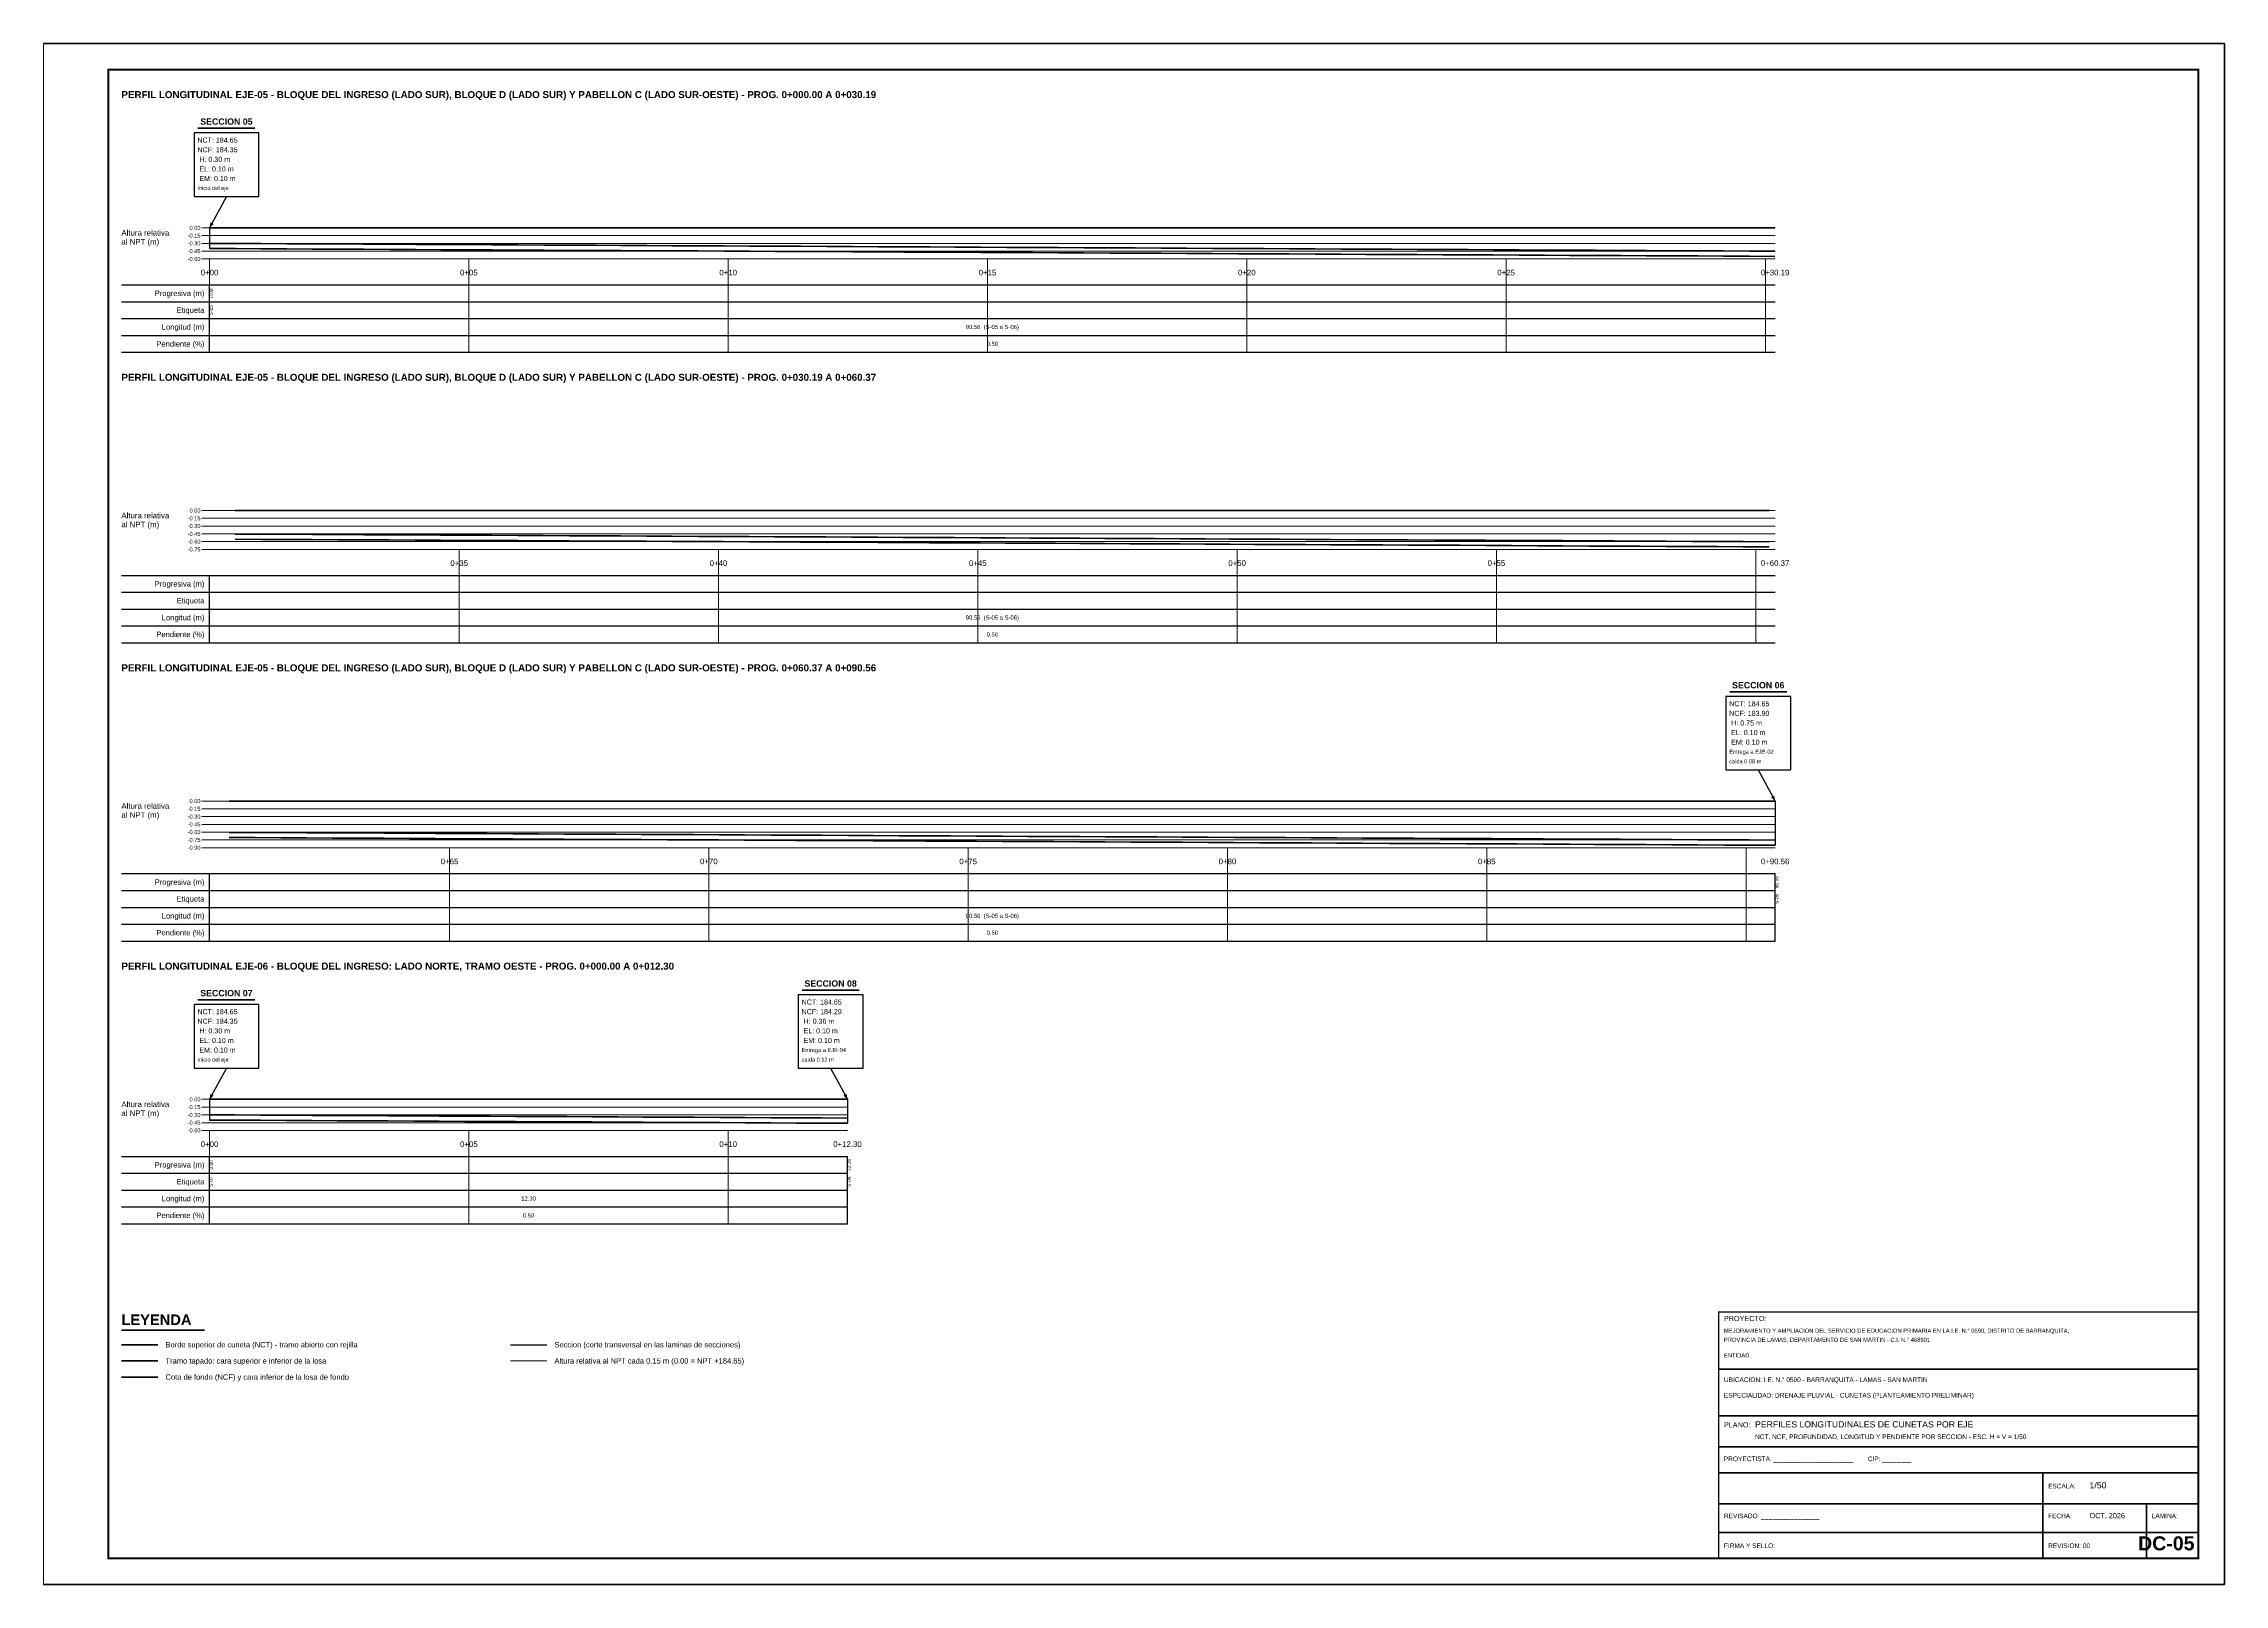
# Paper-space layout 'DC-05' of a CAD drawing. Header units: metres, sheet in millimetres. Extents: x 0 to 841, y 0 to 594.
# The model-space entities are those that its viewports show. They can reach past a viewport. Long polylines and large blocks are cut down to what shows.
import ezdxf
from ezdxf.enums import TextEntityAlignment as Align

# ---------------------------------------------------------------- set-up
doc = ezdxf.new("R2010")
doc.units = ezdxf.units.M
doc.header["$LTSCALE"] = 0.25
for name, color, linetype, lineweight in [('GRILLA', 9, 'CONTINUOUS', 13), ('MARCO', 7, 'CONTINUOUS', 50), ('PERF-FONDO', 6, 'CONTINUOUS', 35), ('PERF-NCT', 5, 'CONTINUOUS', 35), ('PERF-REF', 9, 'CONTINUOUS', 9), ('PERF-SECCION', 1, 'CONTINUOUS', 25), ('PERF-TAPA', 3, 'CONTINUOUS', 35), ('ROTULO', 7, 'CONTINUOUS', 35), ('TITULOS', 160, 'CONTINUOUS', 35)]:
    doc.layers.add(name, color=color, linetype=linetype, lineweight=lineweight)
for name, color, linetype in [('GUITARRA', 8, 'CONTINUOUS'), ('LEYENDA', 7, 'CONTINUOUS'), ('PERF-CAJA', 7, 'CONTINUOUS'), ('ROTULO-TEXTO', 7, 'CONTINUOUS'), ('TEXTOS', 7, 'CONTINUOUS')]:
    doc.layers.add(name, color=color, linetype=linetype)
doc.styles.get("Standard").update_dxf_attribs({"font": 'arial.ttf'})
doc.styles.add('TITULOS', font='arialbd.ttf')

msp = doc.modelspace()

# ---------------------------------------------------------------- linework, layer by layer
at = {"layer": 'GRILLA'}
for p, q in [((354940.005, 9249561.55), (354940.005, 9249559.75)), ((354945.005, 9249561.55), (354945.005, 9249559.75)), ((354950.005, 9249561.55), (354950.005, 9249559.75)), ((354955.005, 9249561.55), (354955.005, 9249559.75)), ((354960.005, 9249561.55), (354960.005, 9249559.75)), ((354965.005, 9249561.55), (354965.005, 9249559.75)), ((354970.005, 9249561.55), (354970.005, 9249559.75)), ((354944.818, 9249555.95), (354944.818, 9249554.15)), ((354949.818, 9249555.95), (354949.818, 9249554.15)), ((354954.818, 9249555.95), (354954.818, 9249554.15)), ((354959.818, 9249555.95), (354959.818, 9249554.15)), ((354964.818, 9249555.95), (354964.818, 9249554.15)), ((354969.818, 9249555.95), (354969.818, 9249554.15)), ((354944.632, 9249550.2), (354944.632, 9249548.4)), ((354949.632, 9249550.2), (354949.632, 9249548.4)), ((354954.632, 9249550.2), (354954.632, 9249548.4)), ((354959.632, 9249550.2), (354959.632, 9249548.4)), ((354964.632, 9249550.2), (354964.632, 9249548.4)), ((354969.632, 9249550.2), (354969.632, 9249548.4)), ((354940.005, 9249544.75), (354940.005, 9249542.95)), ((354945.005, 9249544.75), (354945.005, 9249542.95)), ((354950.005, 9249544.75), (354950.005, 9249542.95))]:
    msp.add_line(p, q, dxfattribs=at)
at = {"layer": 'GUITARRA'}
for p, q in [((354938.305, 9249561.05), (354970.192, 9249561.05)), ((354940.005, 9249559.75), (354940.005, 9249561.05)), ((354940.005, 9249559.75), (354940.005, 9249561.05)), ((354938.305, 9249560.725), (354970.192, 9249560.725)), ((354938.305, 9249560.4), (354970.192, 9249560.4)), ((354938.305, 9249560.075), (354970.192, 9249560.075)), ((354938.305, 9249559.75), (354970.192, 9249559.75)), ((354938.305, 9249555.45), (354970.192, 9249555.45)), ((354940.005, 9249554.15), (354940.005, 9249555.45)), ((354938.305, 9249555.125), (354970.192, 9249555.125)), ((354938.305, 9249554.8), (354970.192, 9249554.8)), ((354938.305, 9249554.475), (354970.192, 9249554.475)), ((354938.305, 9249554.15), (354970.192, 9249554.15)), ((354938.305, 9249549.7), (354970.192, 9249549.7)), ((354940.005, 9249548.4), (354940.005, 9249549.7)), ((354970.192, 9249548.4), (354970.192, 9249549.7)), ((354938.305, 9249549.375), (354970.192, 9249549.375)), ((354938.305, 9249549.05), (354970.192, 9249549.05)), ((354938.305, 9249548.725), (354970.192, 9249548.725)), ((354938.305, 9249548.4), (354970.192, 9249548.4)), ((354938.305, 9249544.25), (354952.305, 9249544.25)), ((354940.005, 9249542.95), (354940.005, 9249544.25)), ((354940.005, 9249542.95), (354940.005, 9249544.25)), ((354952.305, 9249542.95), (354952.305, 9249544.25)), ((354938.305, 9249543.925), (354952.305, 9249543.925)), ((354938.305, 9249543.6), (354952.305, 9249543.6)), ((354938.305, 9249543.275), (354952.305, 9249543.275)), ((354938.305, 9249542.95), (354952.305, 9249542.95))]:
    msp.add_line(p, q, dxfattribs=at)
at = {"layer": 'MARCO'}
msp.add_lwpolyline([(354936.805, 9249536), (354978.855, 9249536), (354978.855, 9249565.7), (354936.805, 9249565.7)], close=True, dxfattribs=at)
at = {"layer": 'MARCO', "const_width": 0.04}
msp.add_lwpolyline([(354938.055, 9249536.5), (354978.355, 9249536.5), (354978.355, 9249565.2), (354938.055, 9249565.2)], close=True, dxfattribs=at)
at = {"layer": 'PERF-CAJA'}
for p, q in [((354940.33, 9249562.75), (354940.005, 9249562.15)), ((354969.867, 9249551.7), (354970.192, 9249551.1)), ((354940.33, 9249545.95), (354940.005, 9249545.35)), ((354951.98, 9249545.95), (354952.305, 9249545.35))]:
    msp.add_line(p, q, dxfattribs=at)
for points in [[(354939.705, 9249562.75), (354940.955, 9249562.75), (354940.955, 9249563.98), (354939.705, 9249563.98)], [(354969.242, 9249551.7), (354970.492, 9249551.7), (354970.492, 9249553.115), (354969.242, 9249553.115)], [(354939.705, 9249545.95), (354940.955, 9249545.95), (354940.955, 9249547.18), (354939.705, 9249547.18)], [(354951.355, 9249545.95), (354952.605, 9249545.95), (354952.605, 9249547.365), (354951.355, 9249547.365)]]:
    msp.add_lwpolyline(points, close=True, dxfattribs=at)
for points in [[(354940.005, 9249562.15), (354940.083, 9249562.221), (354940.022, 9249562.255)], [(354970.192, 9249551.1), (354970.175, 9249551.205), (354970.113, 9249551.171)], [(354940.005, 9249545.35), (354940.083, 9249545.421), (354940.022, 9249545.455)], [(354952.305, 9249545.35), (354952.288, 9249545.455), (354952.227, 9249545.421)]]:
    msp.add_solid(points, dxfattribs=at)
at = {"layer": 'PERF-FONDO'}
msp.add_line((354938.305, 9249539.996), (354939.005, 9249539.996), dxfattribs=at)
for points in [[(354940.005, 9249561.85), (354940.505, 9249561.848), (354940.995, 9249561.845), (354941.495, 9249561.843), (354941.985, 9249561.84), (354942.485, 9249561.838), (354942.975, 9249561.835), (354943.475, 9249561.833), (354943.975, 9249561.83), (354944.465, 9249561.828), (354944.965, 9249561.825), (354945.455, 9249561.823), (354945.955, 9249561.82), (354946.455, 9249561.818), (354946.945, 9249561.815), (354947.445, 9249561.813), (354947.935, 9249561.81), (354948.435, 9249561.808), (354948.925, 9249561.805), (354949.425, 9249561.803), (354949.925, 9249561.8), (354950.415, 9249561.798), (354950.915, 9249561.795), (354951.405, 9249561.793), (354951.905, 9249561.791), (354952.405, 9249561.788), (354952.895, 9249561.786), (354953.395, 9249561.783), (354953.885, 9249561.781), (354954.385, 9249561.778), (354954.875, 9249561.776), (354955.375, 9249561.773), (354955.875, 9249561.771), (354956.365, 9249561.768), (354956.865, 9249561.766), (354957.355, 9249561.763), (354957.855, 9249561.761), (354958.355, 9249561.758), (354958.845, 9249561.756), (354959.345, 9249561.753), (354959.835, 9249561.751), (354960.335, 9249561.748), (354960.825, 9249561.746), (354961.325, 9249561.743), (354961.815, 9249561.741), (354962.305, 9249561.738), (354962.795, 9249561.736), (354963.285, 9249561.734), (354963.785, 9249561.731), (354964.275, 9249561.729), (354964.765, 9249561.726), (354965.255, 9249561.724), (354965.745, 9249561.721), (354966.235, 9249561.719), (354966.725, 9249561.716), (354967.215, 9249561.714), (354967.715, 9249561.711), (354968.205, 9249561.709), (354968.705, 9249561.707), (354969.195, 9249561.704), (354969.695, 9249561.702), (354970.185, 9249561.699)], [(354940.005, 9249561.75), (354940.505, 9249561.748), (354940.995, 9249561.745), (354941.495, 9249561.743), (354941.985, 9249561.74), (354942.485, 9249561.738), (354942.975, 9249561.735), (354943.475, 9249561.733), (354943.975, 9249561.73), (354944.465, 9249561.728), (354944.965, 9249561.725), (354945.455, 9249561.723), (354945.955, 9249561.72), (354946.455, 9249561.718), (354946.945, 9249561.715), (354947.445, 9249561.713), (354947.935, 9249561.71), (354948.435, 9249561.708), (354948.925, 9249561.705), (354949.425, 9249561.703), (354949.925, 9249561.7), (354950.415, 9249561.698), (354950.915, 9249561.695), (354951.405, 9249561.693), (354951.905, 9249561.691), (354952.405, 9249561.688), (354952.895, 9249561.686), (354953.395, 9249561.683), (354953.885, 9249561.681), (354954.385, 9249561.678), (354954.875, 9249561.676), (354955.375, 9249561.673), (354955.875, 9249561.671), (354956.365, 9249561.668), (354956.865, 9249561.666), (354957.355, 9249561.663), (354957.855, 9249561.661), (354958.355, 9249561.658), (354958.845, 9249561.656), (354959.345, 9249561.653), (354959.835, 9249561.651), (354960.335, 9249561.648), (354960.825, 9249561.646), (354961.325, 9249561.643), (354961.815, 9249561.641), (354962.305, 9249561.638), (354962.795, 9249561.636), (354963.285, 9249561.634), (354963.785, 9249561.631), (354964.275, 9249561.629), (354964.765, 9249561.626), (354965.255, 9249561.624), (354965.745, 9249561.621), (354966.235, 9249561.619), (354966.725, 9249561.616), (354967.215, 9249561.614), (354967.715, 9249561.611), (354968.205, 9249561.609), (354968.705, 9249561.607), (354969.195, 9249561.604), (354969.695, 9249561.602), (354970.185, 9249561.599)], [(354940.498, 9249556.247), (354940.998, 9249556.244), (354941.488, 9249556.242), (354941.988, 9249556.239), (354942.478, 9249556.237), (354942.978, 9249556.234), (354943.468, 9249556.232), (354943.968, 9249556.229), (354944.458, 9249556.227), (354944.958, 9249556.224), (354945.448, 9249556.222), (354945.948, 9249556.219), (354946.438, 9249556.217), (354946.938, 9249556.214), (354947.438, 9249556.212), (354947.928, 9249556.209), (354948.428, 9249556.207), (354948.918, 9249556.204), (354949.418, 9249556.202), (354949.908, 9249556.2), (354950.408, 9249556.197), (354950.898, 9249556.195), (354951.398, 9249556.192), (354951.888, 9249556.19), (354952.388, 9249556.187), (354952.888, 9249556.185), (354953.378, 9249556.182), (354953.878, 9249556.18), (354954.368, 9249556.177), (354954.868, 9249556.175), (354955.348, 9249556.172), (354955.828, 9249556.17), (354956.308, 9249556.168), (354956.788, 9249556.165), (354957.268, 9249556.163), (354957.748, 9249556.16), (354958.228, 9249556.158), (354958.718, 9249556.156), (354959.198, 9249556.153), (354959.678, 9249556.151), (354960.158, 9249556.148), (354960.638, 9249556.146), (354961.138, 9249556.143), (354961.628, 9249556.141), (354962.128, 9249556.138), (354962.628, 9249556.136), (354963.118, 9249556.133), (354963.618, 9249556.131), (354964.118, 9249556.129), (354964.608, 9249556.126), (354965.108, 9249556.124), (354965.608, 9249556.121), (354966.098, 9249556.119), (354966.598, 9249556.116), (354967.098, 9249556.114), (354967.588, 9249556.111), (354968.088, 9249556.109), (354968.588, 9249556.106), (354969.078, 9249556.104), (354969.578, 9249556.101), (354970.078, 9249556.099)], [(354940.498, 9249556.147), (354940.998, 9249556.144), (354941.488, 9249556.142), (354941.988, 9249556.139), (354942.478, 9249556.137), (354942.978, 9249556.134), (354943.468, 9249556.132), (354943.968, 9249556.129), (354944.458, 9249556.127), (354944.958, 9249556.124), (354945.448, 9249556.122), (354945.948, 9249556.119), (354946.438, 9249556.117), (354946.938, 9249556.114), (354947.438, 9249556.112), (354947.928, 9249556.109), (354948.428, 9249556.107), (354948.918, 9249556.104), (354949.418, 9249556.102), (354949.908, 9249556.1), (354950.408, 9249556.097), (354950.898, 9249556.095), (354951.398, 9249556.092), (354951.888, 9249556.09), (354952.388, 9249556.087), (354952.888, 9249556.085), (354953.378, 9249556.082), (354953.878, 9249556.08), (354954.368, 9249556.077), (354954.868, 9249556.075), (354955.348, 9249556.072), (354955.828, 9249556.07), (354956.308, 9249556.068), (354956.788, 9249556.065), (354957.268, 9249556.063), (354957.748, 9249556.06), (354958.228, 9249556.058), (354958.718, 9249556.056), (354959.198, 9249556.053), (354959.678, 9249556.051), (354960.158, 9249556.048), (354960.638, 9249556.046), (354961.138, 9249556.043), (354961.628, 9249556.041), (354962.128, 9249556.038), (354962.628, 9249556.036), (354963.118, 9249556.033), (354963.618, 9249556.031), (354964.118, 9249556.029), (354964.608, 9249556.026), (354965.108, 9249556.024), (354965.608, 9249556.021), (354966.098, 9249556.019), (354966.598, 9249556.016), (354967.098, 9249556.014), (354967.588, 9249556.011), (354968.088, 9249556.009), (354968.588, 9249556.006), (354969.078, 9249556.004), (354969.578, 9249556.001), (354970.078, 9249555.999)], [(354940.382, 9249550.496), (354940.882, 9249550.494), (354941.382, 9249550.491), (354941.872, 9249550.489), (354942.372, 9249550.486), (354942.872, 9249550.484), (354943.362, 9249550.481), (354943.862, 9249550.479), (354944.362, 9249550.476), (354944.862, 9249550.474), (354945.352, 9249550.471), (354945.852, 9249550.469), (354946.352, 9249550.466), (354946.842, 9249550.464), (354947.342, 9249550.461), (354947.842, 9249550.459), (354948.332, 9249550.456), (354948.832, 9249550.454), (354949.332, 9249550.452), (354949.822, 9249550.449), (354950.322, 9249550.447), (354950.822, 9249550.444), (354951.312, 9249550.442), (354951.812, 9249550.439), (354952.312, 9249550.437), (354952.802, 9249550.434), (354953.302, 9249550.432), (354953.802, 9249550.429), (354954.292, 9249550.427), (354954.792, 9249550.424), (354955.292, 9249550.422), (354955.782, 9249550.419), (354956.282, 9249550.417), (354956.782, 9249550.414), (354957.272, 9249550.412), (354957.772, 9249550.409), (354958.272, 9249550.407), (354958.762, 9249550.404), (354959.262, 9249550.402), (354959.762, 9249550.399), (354960.252, 9249550.397), (354960.752, 9249550.394), (354961.252, 9249550.392), (354961.742, 9249550.389), (354962.242, 9249550.387), (354962.742, 9249550.384), (354963.232, 9249550.382), (354963.732, 9249550.379), (354964.232, 9249550.377), (354964.722, 9249550.375), (354965.222, 9249550.372), (354965.722, 9249550.37), (354966.222, 9249550.367), (354966.712, 9249550.365), (354967.212, 9249550.362), (354967.712, 9249550.36), (354968.202, 9249550.357), (354968.702, 9249550.355), (354969.202, 9249550.352), (354969.692, 9249550.35), (354970.192, 9249550.347)], [(354940.382, 9249550.396), (354940.882, 9249550.394), (354941.382, 9249550.391), (354941.872, 9249550.389), (354942.372, 9249550.386), (354942.872, 9249550.384), (354943.362, 9249550.381), (354943.862, 9249550.379), (354944.362, 9249550.376), (354944.862, 9249550.374), (354945.352, 9249550.371), (354945.852, 9249550.369), (354946.352, 9249550.366), (354946.842, 9249550.364), (354947.342, 9249550.361), (354947.842, 9249550.359), (354948.332, 9249550.356), (354948.832, 9249550.354), (354949.332, 9249550.352), (354949.822, 9249550.349), (354950.322, 9249550.347), (354950.822, 9249550.344), (354951.312, 9249550.342), (354951.812, 9249550.339), (354952.312, 9249550.337), (354952.802, 9249550.334), (354953.302, 9249550.332), (354953.802, 9249550.329), (354954.292, 9249550.327), (354954.792, 9249550.324), (354955.292, 9249550.322), (354955.782, 9249550.319), (354956.282, 9249550.317), (354956.782, 9249550.314), (354957.272, 9249550.312), (354957.772, 9249550.309), (354958.272, 9249550.307), (354958.762, 9249550.304), (354959.262, 9249550.302), (354959.762, 9249550.299), (354960.252, 9249550.297), (354960.752, 9249550.294), (354961.252, 9249550.292), (354961.742, 9249550.289), (354962.242, 9249550.287), (354962.742, 9249550.284), (354963.232, 9249550.282), (354963.732, 9249550.279), (354964.232, 9249550.277), (354964.722, 9249550.275), (354965.222, 9249550.272), (354965.722, 9249550.27), (354966.222, 9249550.267), (354966.712, 9249550.265), (354967.212, 9249550.262), (354967.712, 9249550.26), (354968.202, 9249550.257), (354968.702, 9249550.255), (354969.202, 9249550.252), (354969.692, 9249550.25), (354970.192, 9249550.247)], [(354940.005, 9249545.05), (354940.495, 9249545.048), (354940.985, 9249545.045), (354941.485, 9249545.043), (354941.975, 9249545.04), (354942.465, 9249545.038), (354942.955, 9249545.035), (354943.445, 9249545.033), (354943.945, 9249545.03), (354944.435, 9249545.028), (354944.925, 9249545.025), (354945.415, 9249545.023), (354945.905, 9249545.02), (354946.395, 9249545.018), (354946.895, 9249545.016), (354947.385, 9249545.013), (354947.875, 9249545.011), (354948.365, 9249545.008), (354948.855, 9249545.006), (354949.355, 9249545.003), (354949.845, 9249545.001), (354950.335, 9249544.998), (354950.825, 9249544.996), (354951.315, 9249544.993), (354951.815, 9249544.991), (354952.305, 9249544.989)], [(354940.005, 9249544.95), (354940.495, 9249544.948), (354940.985, 9249544.945), (354941.485, 9249544.943), (354941.975, 9249544.94), (354942.465, 9249544.938), (354942.955, 9249544.935), (354943.445, 9249544.933), (354943.945, 9249544.93), (354944.435, 9249544.928), (354944.925, 9249544.925), (354945.415, 9249544.923), (354945.905, 9249544.92), (354946.395, 9249544.918), (354946.895, 9249544.916), (354947.385, 9249544.913), (354947.875, 9249544.911), (354948.365, 9249544.908), (354948.855, 9249544.906), (354949.355, 9249544.903), (354949.845, 9249544.901), (354950.335, 9249544.898), (354950.825, 9249544.896), (354951.315, 9249544.893), (354951.815, 9249544.891), (354952.305, 9249544.889)]]:
    msp.add_lwpolyline(points, dxfattribs=at)
at = {"layer": 'PERF-NCT'}
msp.add_line((354938.305, 9249540.62), (354939.005, 9249540.62), dxfattribs=at)
for points in [[(354940.005, 9249562.15), (354940.505, 9249562.15), (354940.995, 9249562.15), (354941.495, 9249562.15), (354941.985, 9249562.15), (354942.485, 9249562.15), (354942.975, 9249562.15), (354943.475, 9249562.15), (354943.975, 9249562.15), (354944.465, 9249562.15), (354944.965, 9249562.15), (354945.455, 9249562.15), (354945.955, 9249562.15), (354946.455, 9249562.15), (354946.945, 9249562.15), (354947.445, 9249562.15), (354947.935, 9249562.15), (354948.435, 9249562.15), (354948.925, 9249562.15), (354949.425, 9249562.15), (354949.925, 9249562.15), (354950.415, 9249562.15), (354950.915, 9249562.15), (354951.405, 9249562.15), (354951.905, 9249562.15), (354952.405, 9249562.15), (354952.895, 9249562.15), (354953.395, 9249562.15), (354953.885, 9249562.15), (354954.385, 9249562.15), (354954.875, 9249562.15), (354955.375, 9249562.15), (354955.875, 9249562.15), (354956.365, 9249562.15), (354956.865, 9249562.15), (354957.355, 9249562.15), (354957.855, 9249562.15), (354958.355, 9249562.15), (354958.845, 9249562.15), (354959.345, 9249562.15), (354959.835, 9249562.15), (354960.335, 9249562.15), (354960.825, 9249562.15), (354961.325, 9249562.15), (354961.815, 9249562.15), (354962.305, 9249562.15), (354962.795, 9249562.15), (354963.285, 9249562.15), (354963.785, 9249562.15), (354964.275, 9249562.15), (354964.765, 9249562.15), (354965.255, 9249562.15), (354965.745, 9249562.15), (354966.235, 9249562.15), (354966.725, 9249562.15), (354967.215, 9249562.15), (354967.715, 9249562.15), (354968.205, 9249562.15), (354968.705, 9249562.15), (354969.195, 9249562.15), (354969.695, 9249562.15), (354970.185, 9249562.15)], [(354940.498, 9249556.7), (354940.998, 9249556.7), (354941.488, 9249556.7), (354941.988, 9249556.7), (354942.478, 9249556.7), (354942.978, 9249556.7), (354943.468, 9249556.7), (354943.968, 9249556.7), (354944.458, 9249556.7), (354944.958, 9249556.7), (354945.448, 9249556.7), (354945.948, 9249556.7), (354946.438, 9249556.7), (354946.938, 9249556.7), (354947.438, 9249556.7), (354947.928, 9249556.7), (354948.428, 9249556.7), (354948.918, 9249556.7), (354949.418, 9249556.7), (354949.908, 9249556.7), (354950.408, 9249556.7), (354950.898, 9249556.7), (354951.398, 9249556.7), (354951.888, 9249556.7), (354952.388, 9249556.7), (354952.888, 9249556.7), (354953.378, 9249556.7), (354953.878, 9249556.7), (354954.368, 9249556.7), (354954.868, 9249556.7), (354955.348, 9249556.7), (354955.828, 9249556.7), (354956.308, 9249556.7), (354956.788, 9249556.7), (354957.268, 9249556.7), (354957.748, 9249556.7), (354958.228, 9249556.7), (354958.718, 9249556.7), (354959.198, 9249556.7), (354959.678, 9249556.7), (354960.158, 9249556.7), (354960.638, 9249556.7), (354961.138, 9249556.7), (354961.628, 9249556.7), (354962.128, 9249556.7), (354962.628, 9249556.7), (354963.118, 9249556.7), (354963.618, 9249556.7), (354964.118, 9249556.7), (354964.608, 9249556.7), (354965.108, 9249556.7), (354965.608, 9249556.7), (354966.098, 9249556.7), (354966.598, 9249556.7), (354967.098, 9249556.7), (354967.588, 9249556.7), (354968.088, 9249556.7), (354968.588, 9249556.7), (354969.078, 9249556.7), (354969.578, 9249556.7), (354970.078, 9249556.7)], [(354940.382, 9249551.1), (354940.882, 9249551.1), (354941.382, 9249551.1), (354941.872, 9249551.1), (354942.372, 9249551.1), (354942.872, 9249551.1), (354943.362, 9249551.1), (354943.862, 9249551.1), (354944.362, 9249551.1), (354944.862, 9249551.1), (354945.352, 9249551.1), (354945.852, 9249551.1), (354946.352, 9249551.1), (354946.842, 9249551.1), (354947.342, 9249551.1), (354947.842, 9249551.1), (354948.332, 9249551.1), (354948.832, 9249551.1), (354949.332, 9249551.1), (354949.822, 9249551.1), (354950.322, 9249551.1), (354950.822, 9249551.1), (354951.312, 9249551.1), (354951.812, 9249551.1), (354952.312, 9249551.1), (354952.802, 9249551.1), (354953.302, 9249551.1), (354953.802, 9249551.1), (354954.292, 9249551.1), (354954.792, 9249551.1), (354955.292, 9249551.1), (354955.782, 9249551.1), (354956.282, 9249551.1), (354956.782, 9249551.1), (354957.272, 9249551.1), (354957.772, 9249551.1), (354958.272, 9249551.1), (354958.762, 9249551.1), (354959.262, 9249551.1), (354959.762, 9249551.1), (354960.252, 9249551.1), (354960.752, 9249551.1), (354961.252, 9249551.1), (354961.742, 9249551.1), (354962.242, 9249551.1), (354962.742, 9249551.1), (354963.232, 9249551.1), (354963.732, 9249551.1), (354964.232, 9249551.1), (354964.722, 9249551.1), (354965.222, 9249551.1), (354965.722, 9249551.1), (354966.222, 9249551.1), (354966.712, 9249551.1), (354967.212, 9249551.1), (354967.712, 9249551.1), (354968.202, 9249551.1), (354968.702, 9249551.1), (354969.202, 9249551.1), (354969.692, 9249551.1), (354970.192, 9249551.1)], [(354940.005, 9249545.35), (354940.495, 9249545.35), (354940.985, 9249545.35), (354941.485, 9249545.35), (354941.975, 9249545.35), (354942.465, 9249545.35), (354942.955, 9249545.35), (354943.445, 9249545.35), (354943.945, 9249545.35), (354944.435, 9249545.35), (354944.925, 9249545.35), (354945.415, 9249545.35), (354945.905, 9249545.35), (354946.395, 9249545.35), (354946.895, 9249545.35), (354947.385, 9249545.35), (354947.875, 9249545.35), (354948.365, 9249545.35), (354948.855, 9249545.35), (354949.355, 9249545.35), (354949.845, 9249545.35), (354950.335, 9249545.35), (354950.825, 9249545.35), (354951.315, 9249545.35), (354951.815, 9249545.35), (354952.305, 9249545.35)]]:
    msp.add_lwpolyline(points, dxfattribs=at)
at = {"layer": 'PERF-REF'}
for p, q in [((354939.855, 9249562.15), (354970.192, 9249562.15)), ((354939.855, 9249562), (354970.192, 9249562)), ((354939.855, 9249561.85), (354970.192, 9249561.85)), ((354939.855, 9249561.7), (354970.192, 9249561.7)), ((354939.855, 9249561.55), (354970.192, 9249561.55)), ((354939.855, 9249556.7), (354970.192, 9249556.7)), ((354939.855, 9249556.55), (354970.192, 9249556.55)), ((354939.855, 9249556.4), (354970.192, 9249556.4)), ((354939.855, 9249556.25), (354970.192, 9249556.25)), ((354939.855, 9249556.1), (354970.192, 9249556.1)), ((354939.855, 9249555.95), (354970.192, 9249555.95)), ((354939.855, 9249551.1), (354970.192, 9249551.1)), ((354939.855, 9249550.95), (354970.192, 9249550.95)), ((354939.855, 9249550.8), (354970.192, 9249550.8)), ((354939.855, 9249550.65), (354970.192, 9249550.65)), ((354939.855, 9249550.5), (354970.192, 9249550.5)), ((354939.855, 9249550.35), (354970.192, 9249550.35)), ((354939.855, 9249550.2), (354970.192, 9249550.2)), ((354939.855, 9249545.35), (354952.305, 9249545.35)), ((354939.855, 9249545.2), (354952.305, 9249545.2)), ((354939.855, 9249545.05), (354952.305, 9249545.05)), ((354939.855, 9249544.9), (354952.305, 9249544.9)), ((354939.855, 9249544.75), (354952.305, 9249544.75)), ((354945.805, 9249540.308), (354946.505, 9249540.308))]:
    msp.add_line(p, q, dxfattribs=at)
at = {"layer": 'PERF-SECCION'}
for p, q in [((354940.005, 9249562.15), (354940.005, 9249561.75)), ((354970.192, 9249551.1), (354970.192, 9249550.247)), ((354940.005, 9249545.35), (354940.005, 9249544.95)), ((354952.305, 9249545.35), (354952.305, 9249544.889)), ((354945.805, 9249540.62), (354946.505, 9249540.62))]:
    msp.add_line(p, q, dxfattribs=at)
at = {"layer": 'PERF-TAPA'}
msp.add_line((354938.305, 9249540.308), (354939.005, 9249540.308), dxfattribs=at)
at = {"layer": 'ROTULO'}
for p, q in [((354969.105, 9249540.15), (354978.355, 9249540.15)), ((354969.105, 9249539.25), (354978.355, 9249539.25)), ((354969.105, 9249538.65), (354978.355, 9249538.65)), ((354969.105, 9249538.15), (354978.355, 9249538.15)), ((354975.355, 9249538.15), (354975.355, 9249536.5)), ((354969.105, 9249537.55), (354978.355, 9249537.55)), ((354977.355, 9249537.55), (354977.355, 9249536.5)), ((354969.105, 9249537), (354978.355, 9249537))]:
    msp.add_line(p, q, dxfattribs=at)
at = {"layer": 'ROTULO', "const_width": 0.025}
msp.add_lwpolyline([(354969.105, 9249536.5), (354978.355, 9249536.5), (354978.355, 9249541.25), (354969.105, 9249541.25)], close=True, dxfattribs=at)
at = {"layer": 'TITULOS'}
for p, q in [((354939.78, 9249564.07), (354940.88, 9249564.07)), ((354969.317, 9249553.205), (354970.417, 9249553.205)), ((354939.78, 9249547.27), (354940.88, 9249547.27)), ((354951.43, 9249547.455), (354952.53, 9249547.455)), ((354938.305, 9249540.9), (354939.905, 9249540.9))]:
    msp.add_line(p, q, dxfattribs=at)

# ---------------------------------------------------------------- texts
at = {"layer": 'LEYENDA'}
for s, p in [('Borde superior de cuneta (NCT) - tramo abierto con rejilla', (354939.155, 9249540.62)), ('Seccion (corte transversal en las laminas de secciones)', (354946.655, 9249540.62)), ('Tramo tapado: cara superior e inferior de la losa', (354939.155, 9249540.308)), ('Cota de fondo (NCF) y cara inferior de la losa de fondo', (354939.155, 9249539.996)), ('Altura relativa al NPT cada 0.15 m (0.00 = NPT +184.65)', (354946.655, 9249540.308))]:
    msp.add_text(s, height=0.104, dxfattribs=at).set_placement(p, align=Align.MIDDLE_LEFT)
at = {"layer": 'ROTULO-TEXTO'}
for s, height, p in [('MEJORAMIENTO Y AMPLIACION DEL SERVICIO DE EDUCACION PRIMARIA EN LA I.E. N.° 0590, DISTRITO DE BARRANQUITA,', 0.08, (354969.205, 9249540.85)), ('PROYECTO:', 0.1, (354969.205, 9249541.075)), ('PROVINCIA DE LAMAS, DEPARTAMENTO DE SAN MARTIN - C.I. N.° 468901', 0.08, (354969.205, 9249540.675)), ('ENTIDAD:', 0.08, (354969.205, 9249540.375)), ('UBICACION: I.E. N.° 0590 - BARRANQUITA - LAMAS - SAN MARTIN', 0.09, (354969.205, 9249539.9)), ('ESPECIALIDAD: DRENAJE PLUVIAL - CUNETAS (PLANTEAMIENTO PRELIMINAR)', 0.09, (354969.205, 9249539.6)), ('PLANO:', 0.1, (354969.205, 9249539.025)), ('NCT, NCF, PROFUNDIDAD, LONGITUD Y PENDIENTE POR SECCION - ESC. H = V = 1/50', 0.09, (354969.805, 9249538.8)), ('PERFILES LONGITUDINALES DE CUNETAS POR EJE', 0.12, (354969.805, 9249539.025)), ('PROYECTISTA: ______________________        CIP: ________', 0.09, (354969.205, 9249538.375)), ('ESCALA:', 0.09, (354975.455, 9249537.85)), ('1/50', 0.12, (354976.255, 9249537.85)), ('REVISADO: ________________', 0.09, (354969.205, 9249537.275)), ('FECHA:', 0.09, (354975.455, 9249537.275)), ('OCT. 2026', 0.1, (354976.255, 9249537.275)), ('LAMINA:', 0.09, (354977.455, 9249537.275)), ('FIRMA Y SELLO:', 0.09, (354969.205, 9249536.7)), ('REVISION: 00', 0.09, (354975.455, 9249536.7))]:
    msp.add_text(s, height=height, dxfattribs=at).set_placement(p)
at = {"layer": 'TEXTOS'}
for s, height, p in [('NCT: 184.65', 0.09788, (354939.77, 9249563.84)), ('NCF: 184.35', 0.09788, (354939.77, 9249563.655)), (' H: 0.30 m', 0.0979, (354939.77, 9249563.47)), (' EL: 0.10 m', 0.09788, (354939.77, 9249563.285)), ('Inicio del eje', 0.07762, (354939.77, 9249562.915)), (' EM: 0.10 m', 0.09788, (354939.77, 9249563.1)), ('NCT: 184.65', 0.09788, (354969.307, 9249552.975)), ('NCF: 183.90', 0.09788, (354969.307, 9249552.79)), (' H: 0.75 m', 0.0979, (354969.307, 9249552.605)), (' EL: 0.10 m', 0.09788, (354969.307, 9249552.42)), (' EM: 0.10 m', 0.09788, (354969.307, 9249552.235)), ('caida 0.08 m', 0.07762, (354969.307, 9249551.865)), ('Entrega a EJE-02', 0.07762, (354969.307, 9249552.05)), ('NCT: 184.65', 0.09788, (354951.42, 9249547.225)), ('NCT: 184.65', 0.09788, (354939.77, 9249547.04)), ('NCF: 184.35', 0.09788, (354939.77, 9249546.855)), ('NCF: 184.29', 0.09788, (354951.42, 9249547.04)), (' H: 0.36 m', 0.0979, (354951.42, 9249546.855)), (' H: 0.30 m', 0.0979, (354939.77, 9249546.67)), (' EL: 0.10 m', 0.09788, (354939.77, 9249546.485)), (' EM: 0.10 m', 0.09788, (354939.77, 9249546.3)), ('Entrega a EJE-04', 0.07762, (354951.42, 9249546.3)), (' EL: 0.10 m', 0.09788, (354951.42, 9249546.67)), (' EM: 0.10 m', 0.09788, (354951.42, 9249546.485)), ('Inicio del eje', 0.07762, (354939.77, 9249546.115)), ('caida 0.12 m', 0.07762, (354951.42, 9249546.115))]:
    msp.add_text(s, height=height, dxfattribs=at).set_placement(p, align=Align.MIDDLE_LEFT)
for s, p in [('Altura relativa', (354938.305, 9249562)), ('al NPT (m)', (354938.305, 9249561.827)), ('Altura relativa', (354938.305, 9249556.55)), ('al NPT (m)', (354938.305, 9249556.377)), ('Altura relativa', (354938.305, 9249550.95)), ('al NPT (m)', (354938.305, 9249550.777)), ('Altura relativa', (354938.305, 9249545.2)), ('al NPT (m)', (354938.305, 9249545.027))]:
    msp.add_text(s, height=0.108, dxfattribs=at).set_placement(p)
for s, height, p in [('-0.15', 0.0776, (354939.83, 9249562)), ('0.00', 0.0776, (354939.83, 9249562.15)), ('-0.30', 0.0776, (354939.83, 9249561.85)), ('-0.45', 0.0776, (354939.83, 9249561.7)), ('-0.60', 0.0776, (354939.83, 9249561.55)), ('Progresiva (m)', 0.10463, (354939.905, 9249560.887)), ('Longitud (m)', 0.10463, (354939.905, 9249560.238)), ('Etiqueta', 0.1046, (354939.905, 9249560.562)), ('Pendiente (%)', 0.10463, (354939.905, 9249559.912)), ('-0.15', 0.0776, (354939.83, 9249556.55)), ('-0.30', 0.0776, (354939.83, 9249556.4)), ('0.00', 0.0776, (354939.83, 9249556.7)), ('-0.45', 0.0776, (354939.83, 9249556.25)), ('-0.60', 0.0776, (354939.83, 9249556.1)), ('-0.75', 0.0776, (354939.83, 9249555.95)), ('Progresiva (m)', 0.10463, (354939.905, 9249555.287)), ('Etiqueta', 0.1046, (354939.905, 9249554.963)), ('Pendiente (%)', 0.10463, (354939.905, 9249554.312)), ('Longitud (m)', 0.10463, (354939.905, 9249554.637)), ('-0.15', 0.0776, (354939.83, 9249550.95)), ('0.00', 0.0776, (354939.83, 9249551.1)), ('-0.30', 0.0776, (354939.83, 9249550.8)), ('-0.45', 0.0776, (354939.83, 9249550.65)), ('-0.60', 0.0776, (354939.83, 9249550.5)), ('-0.75', 0.0776, (354939.83, 9249550.35)), ('-0.90', 0.0776, (354939.83, 9249550.2)), ('Progresiva (m)', 0.10463, (354939.905, 9249549.537)), ('Longitud (m)', 0.10463, (354939.905, 9249548.887)), ('Etiqueta', 0.1046, (354939.905, 9249549.213)), ('Pendiente (%)', 0.10463, (354939.905, 9249548.562)), ('-0.15', 0.0776, (354939.83, 9249545.2)), ('-0.30', 0.0776, (354939.83, 9249545.05)), ('0.00', 0.0776, (354939.83, 9249545.35)), ('-0.45', 0.0776, (354939.83, 9249544.9)), ('-0.60', 0.0776, (354939.83, 9249544.75)), ('Progresiva (m)', 0.10463, (354939.905, 9249544.088)), ('Etiqueta', 0.1046, (354939.905, 9249543.762)), ('Longitud (m)', 0.10463, (354939.905, 9249543.438)), ('Pendiente (%)', 0.10463, (354939.905, 9249543.113))]:
    msp.add_text(s, height=height, dxfattribs=at).set_placement(p, align=Align.MIDDLE_RIGHT)
for s, p in [('0+00', (354940.005, 9249561.2)), ('0+05', (354945.005, 9249561.2)), ('0+10', (354950.005, 9249561.2)), ('0+15', (354955.005, 9249561.2)), ('0+20', (354960.005, 9249561.2)), ('0+25', (354965.005, 9249561.2)), ('0+30.19', (354970.192, 9249561.2)), ('0+35', (354944.818, 9249555.6)), ('0+40', (354949.818, 9249555.6)), ('0+45', (354954.818, 9249555.6)), ('0+50', (354959.818, 9249555.6)), ('0+55', (354964.818, 9249555.6)), ('0+60.37', (354970.192, 9249555.6)), ('0+65', (354944.632, 9249549.85)), ('0+70', (354949.632, 9249549.85)), ('0+75', (354954.632, 9249549.85)), ('0+80', (354959.632, 9249549.85)), ('0+85', (354964.632, 9249549.85)), ('0+90.56', (354970.192, 9249549.85)), ('0+00', (354940.005, 9249544.4)), ('0+05', (354945.005, 9249544.4)), ('0+10', (354950.005, 9249544.4)), ('0+12.30', (354952.305, 9249544.4))]:
    msp.add_text(s, height=0.108, dxfattribs=at).set_placement(p, align=Align.BOTTOM_CENTER)
for s, p in [('0.00', (354940.035, 9249560.887)), ('S-05', (354940.035, 9249560.562)), ('90.56', (354970.222, 9249549.537)), ('S-06', (354970.222, 9249549.213)), ('0.00', (354940.035, 9249544.088)), ('S-07', (354940.035, 9249543.762)), ('12.30', (354952.335, 9249544.088)), ('S-08', (354952.335, 9249543.762))]:
    msp.add_text(s, height=0.0675, rotation=90, dxfattribs=at).set_placement(p, align=Align.MIDDLE_CENTER)
for s, p in [('90.56  (S-05 a S-06)', (354955.098, 9249560.238)), ('0.50', (354955.098, 9249559.912)), ('90.56  (S-05 a S-06)', (354955.098, 9249554.637)), ('0.50', (354955.098, 9249554.312)), ('90.56  (S-05 a S-06)', (354955.098, 9249548.887)), ('0.50', (354955.098, 9249548.562)), ('12.30', (354946.155, 9249543.438)), ('0.50', (354946.155, 9249543.113))]:
    msp.add_text(s, height=0.081, dxfattribs=at).set_placement(p, align=Align.MIDDLE_CENTER)
at = {"layer": 'TITULOS', "style": 'TITULOS'}
for s, height, p in [('PERFIL LONGITUDINAL EJE-05 - BLOQUE DEL INGRESO (LADO SUR), BLOQUE D (LADO SUR) Y PABELLON C (LADO SUR-OESTE) - PROG. 0+000.00 A 0+030.19', 0.135, (354938.305, 9249564.65)), ('PERFIL LONGITUDINAL EJE-05 - BLOQUE DEL INGRESO (LADO SUR), BLOQUE D (LADO SUR) Y PABELLON C (LADO SUR-OESTE) - PROG. 0+030.19 A 0+060.37', 0.135, (354938.305, 9249559.2)), ('PERFIL LONGITUDINAL EJE-05 - BLOQUE DEL INGRESO (LADO SUR), BLOQUE D (LADO SUR) Y PABELLON C (LADO SUR-OESTE) - PROG. 0+060.37 A 0+090.56', 0.135, (354938.305, 9249553.6)), ('PERFIL LONGITUDINAL EJE-06 - BLOQUE DEL INGRESO: LADO NORTE, TRAMO OESTE - PROG. 0+000.00 A 0+012.30', 0.135, (354938.305, 9249547.85)), ('LEYENDA', 0.2025, (354938.305, 9249541))]:
    msp.add_text(s, height=height, dxfattribs=at).set_placement(p)
for s, p in [('SECCION 05', (354940.33, 9249564.1)), ('SECCION 06', (354969.867, 9249553.235)), ('SECCION 08', (354951.98, 9249547.485)), ('SECCION 07', (354940.33, 9249547.3))]:
    msp.add_text(s, height=0.1215, dxfattribs=at).set_placement(p, align=Align.BOTTOM_CENTER)
msp.add_text('DC-05', height=0.27, dxfattribs=at).set_placement((354978.28, 9249536.575), align=Align.BOTTOM_RIGHT)

psp = doc.layouts.new('DC-05')

# ---------------------------------------------------------------- viewports
at = {"layer": 'MARCO'}
psp.add_viewport(center=(420.5, 297), size=(841, 594), view_center_point=(354957.83, 9249550.85), view_height=29.7, dxfattribs=at)

doc.saveas('drawing.dxf')
